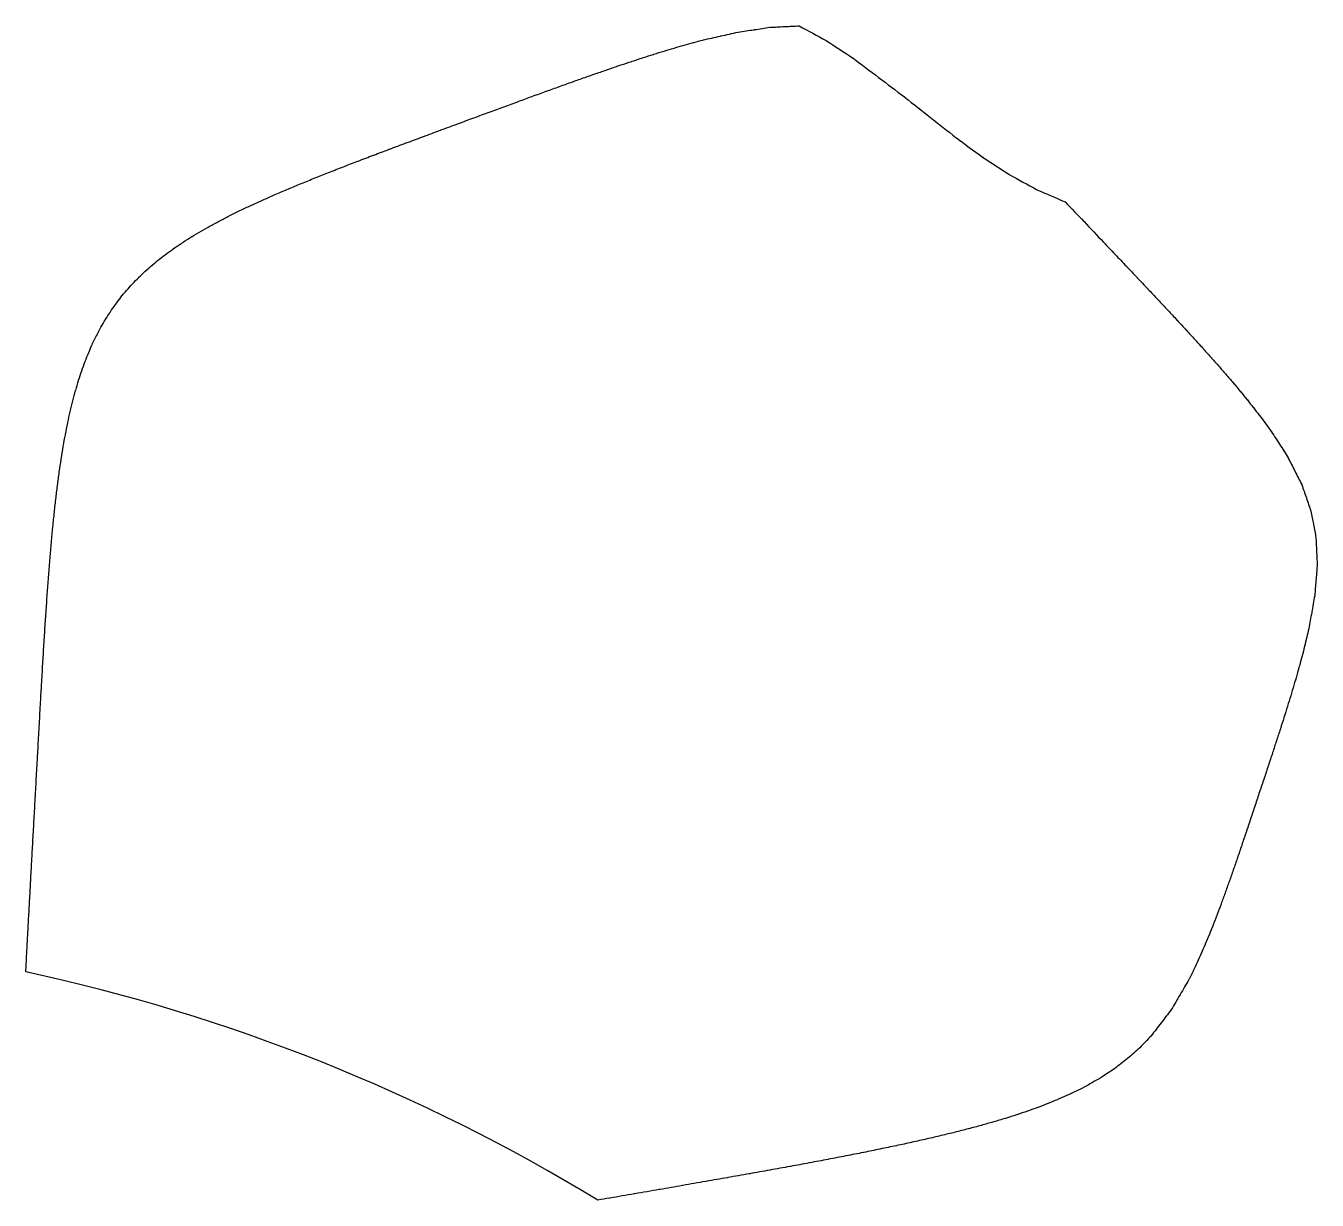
# Model space of a CAD drawing. Extents: x -32 to 115, y -51 to 70.
# Drawn here: x 41.68 to 61.65, y 47.47 to 65.63 of the extents above; entities that cross this region are included whole.
import ezdxf

# ---------------------------------------------------------------- set-up
doc = ezdxf.new("R2010")
doc.units = 0
doc.layers.add('VISIBLE', color=7, linetype='CONTINUOUS')

msp = doc.modelspace()

# ---------------------------------------------------------------- linework, layer by layer
at = {"layer": 'VISIBLE'}
msp.add_arc((35.685, 23.135), 28.5, 58.6298, 77.866, dxfattribs=at)
for points, knots in [([(41.676, 50.999), (41.678, 51.041), (41.681, 51.083), (41.683, 51.125), (41.683, 51.126), (41.683, 51.128), (41.683, 51.13), (41.687, 51.208), (41.691, 51.287), (41.696, 51.366), (41.696, 51.368), (41.696, 51.37), (41.696, 51.371), (41.7, 51.456), (41.705, 51.541), (41.709, 51.626), (41.71, 51.628), (41.71, 51.63), (41.71, 51.631), (41.714, 51.716), (41.719, 51.801), (41.723, 51.886), (41.724, 51.888), (41.724, 51.89), (41.724, 51.892), (41.729, 51.983), (41.734, 52.074), (41.739, 52.165), (41.739, 52.167), (41.739, 52.169), (41.739, 52.171), (41.744, 52.262), (41.749, 52.353), (41.754, 52.444), (41.754, 52.446), (41.754, 52.448), (41.754, 52.45), (41.759, 52.548), (41.765, 52.646), (41.77, 52.743), (41.77, 52.745), (41.77, 52.747), (41.77, 52.749), (41.776, 52.847), (41.781, 52.945), (41.787, 53.042), (41.787, 53.044), (41.787, 53.046), (41.787, 53.048), (41.793, 53.153), (41.798, 53.257), (41.804, 53.362), (41.804, 53.364), (41.804, 53.366), (41.805, 53.368), (41.81, 53.472), (41.816, 53.577), (41.822, 53.681), (41.822, 53.683), (41.822, 53.685), (41.822, 53.687), (41.828, 53.799), (41.834, 53.91), (41.841, 54.022), (41.841, 54.024), (41.841, 54.026), (41.841, 54.029), (41.847, 54.14), (41.853, 54.251), (41.859, 54.362), (41.86, 54.365), (41.86, 54.367), (41.86, 54.369), (41.866, 54.479), (41.872, 54.589), (41.878, 54.699), (41.878, 54.701), (41.878, 54.704), (41.878, 54.706), (41.885, 54.818), (41.891, 54.93), (41.897, 55.043), (41.897, 55.045), (41.897, 55.047), (41.898, 55.049), (41.903, 55.152), (41.909, 55.256), (41.915, 55.359), (41.915, 55.361), (41.915, 55.363), (41.916, 55.365), (41.922, 55.47), (41.928, 55.576), (41.934, 55.681), (41.934, 55.683), (41.934, 55.685), (41.934, 55.687), (41.94, 55.784), (41.946, 55.88), (41.952, 55.977), (41.952, 55.979), (41.952, 55.981), (41.952, 55.983), (41.958, 56.082), (41.964, 56.18), (41.97, 56.279), (41.97, 56.281), (41.97, 56.283), (41.97, 56.284), (41.977, 56.375), (41.983, 56.466), (41.989, 56.556), (41.989, 56.558), (41.989, 56.56), (41.989, 56.562), (41.995, 56.654), (42.002, 56.746), (42.008, 56.838), (42.008, 56.84), (42.008, 56.842), (42.008, 56.844), (42.015, 56.928), (42.021, 57.013), (42.027, 57.098), (42.028, 57.1), (42.028, 57.101), (42.028, 57.103), (42.034, 57.189), (42.041, 57.275), (42.048, 57.361), (42.048, 57.363), (42.048, 57.364), (42.048, 57.366), (42.055, 57.445), (42.062, 57.524), (42.069, 57.604), (42.069, 57.605), (42.069, 57.607), (42.069, 57.608), (42.077, 57.689), (42.084, 57.769), (42.091, 57.849), (42.091, 57.851), (42.091, 57.852), (42.092, 57.854), (42.099, 57.927), (42.107, 58.001), (42.115, 58.075), (42.115, 58.077), (42.115, 58.078), (42.115, 58.08), (42.123, 58.154), (42.131, 58.229), (42.139, 58.304), (42.139, 58.305), (42.14, 58.307), (42.14, 58.308), (42.148, 58.377), (42.157, 58.446), (42.166, 58.515), (42.166, 58.516), (42.166, 58.517), (42.166, 58.519), (42.175, 58.588), (42.184, 58.658), (42.193, 58.727), (42.193, 58.729), (42.194, 58.73), (42.194, 58.731), (42.204, 58.795), (42.213, 58.859), (42.223, 58.923), (42.223, 58.925), (42.223, 58.926), (42.224, 58.927), (42.234, 58.992), (42.244, 59.057), (42.254, 59.121), (42.254, 59.122), (42.255, 59.124), (42.255, 59.125), (42.266, 59.184), (42.277, 59.244), (42.288, 59.304), (42.288, 59.305), (42.289, 59.306), (42.289, 59.307), (42.3, 59.367), (42.312, 59.427), (42.324, 59.487), (42.324, 59.488), (42.324, 59.489), (42.324, 59.491), (42.337, 59.546), (42.349, 59.601), (42.362, 59.657), (42.362, 59.658), (42.362, 59.659), (42.363, 59.66), (42.376, 59.716), (42.389, 59.772), (42.402, 59.827), (42.403, 59.828), (42.403, 59.829), (42.403, 59.83), (42.417, 59.882), (42.432, 59.933), (42.446, 59.985), (42.446, 59.986), (42.446, 59.987), (42.447, 59.988), (42.462, 60.04), (42.477, 60.091), (42.492, 60.143), (42.492, 60.144), (42.492, 60.145), (42.493, 60.146), (42.509, 60.194), (42.525, 60.242), (42.541, 60.29), (42.541, 60.291), (42.542, 60.292), (42.542, 60.293), (42.559, 60.341), (42.576, 60.389), (42.593, 60.437), (42.593, 60.438), (42.594, 60.438), (42.594, 60.439), (42.612, 60.484), (42.63, 60.529), (42.649, 60.574), (42.649, 60.574), (42.649, 60.575), (42.65, 60.576), (42.669, 60.621), (42.688, 60.665), (42.707, 60.71), (42.708, 60.711), (42.708, 60.712), (42.709, 60.712), (42.729, 60.754), (42.75, 60.796), (42.77, 60.838), (42.771, 60.839), (42.771, 60.84), (42.772, 60.84), (42.793, 60.882), (42.815, 60.923), (42.836, 60.965), (42.837, 60.966), (42.837, 60.966), (42.838, 60.967), (42.861, 61.006), (42.884, 61.045), (42.907, 61.085), (42.908, 61.085), (42.908, 61.086), (42.909, 61.087), (42.933, 61.126), (42.957, 61.164), (42.981, 61.203), (42.982, 61.204), (42.982, 61.204), (42.983, 61.205), (43.009, 61.242), (43.035, 61.279), (43.061, 61.315), (43.062, 61.316), (43.062, 61.317), (43.063, 61.318), (43.09, 61.354), (43.116, 61.39), (43.143, 61.426), (43.144, 61.427), (43.144, 61.427), (43.145, 61.428), (43.174, 61.463), (43.203, 61.497), (43.232, 61.532), (43.233, 61.532), (43.233, 61.533), (43.234, 61.534), (43.264, 61.568), (43.294, 61.601), (43.324, 61.635), (43.324, 61.636), (43.325, 61.637), (43.325, 61.637), (43.358, 61.67), (43.39, 61.702), (43.422, 61.735), (43.423, 61.735), (43.423, 61.736), (43.424, 61.737), (43.457, 61.768), (43.49, 61.8), (43.522, 61.832), (43.523, 61.833), (43.524, 61.833), (43.524, 61.834), (43.56, 61.865), (43.596, 61.895), (43.631, 61.926), (43.632, 61.927), (43.633, 61.928), (43.633, 61.928), (43.669, 61.958), (43.705, 61.988), (43.741, 62.018), (43.742, 62.019), (43.743, 62.019), (43.744, 62.02), (43.783, 62.049), (43.822, 62.079), (43.861, 62.108), (43.862, 62.109), (43.862, 62.109), (43.863, 62.11), (43.903, 62.139), (43.942, 62.167), (43.981, 62.196), (43.982, 62.196), (43.983, 62.197), (43.984, 62.198), (44.026, 62.226), (44.069, 62.254), (44.112, 62.283), (44.113, 62.283), (44.114, 62.284), (44.115, 62.284), (44.158, 62.312), (44.2, 62.339), (44.243, 62.367), (44.244, 62.367), (44.245, 62.368), (44.246, 62.368), (44.293, 62.396), (44.34, 62.423), (44.386, 62.451), (44.387, 62.452), (44.388, 62.452), (44.389, 62.453), (44.436, 62.479), (44.482, 62.506), (44.529, 62.533), (44.53, 62.533), (44.531, 62.534), (44.532, 62.535), (44.583, 62.562), (44.634, 62.589), (44.685, 62.616), (44.686, 62.616), (44.687, 62.617), (44.688, 62.617), (44.738, 62.644), (44.789, 62.67), (44.84, 62.696), (44.841, 62.697), (44.842, 62.697), (44.843, 62.698), (44.898, 62.725), (44.953, 62.752), (45.009, 62.778), (45.01, 62.779), (45.011, 62.779), (45.012, 62.78), (45.067, 62.806), (45.122, 62.832), (45.176, 62.859), (45.177, 62.859), (45.179, 62.86), (45.18, 62.86), (45.24, 62.887), (45.299, 62.914), (45.359, 62.941), (45.36, 62.941), (45.362, 62.942), (45.363, 62.943), (45.422, 62.969), (45.481, 62.995), (45.54, 63.022), (45.542, 63.022), (45.543, 63.023), (45.544, 63.023), (45.609, 63.05), (45.673, 63.078), (45.738, 63.105), (45.739, 63.106), (45.74, 63.106), (45.742, 63.107), (45.805, 63.134), (45.869, 63.16), (45.933, 63.187), (45.934, 63.188), (45.935, 63.188), (45.937, 63.189), (46.006, 63.217), (46.076, 63.245), (46.145, 63.273), (46.147, 63.273), (46.148, 63.274), (46.15, 63.274), (46.218, 63.302), (46.287, 63.329), (46.355, 63.357), (46.356, 63.357), (46.358, 63.358), (46.359, 63.358), (46.434, 63.387), (46.509, 63.416), (46.583, 63.445), (46.585, 63.446), (46.586, 63.447), (46.588, 63.447), (46.661, 63.476), (46.735, 63.504), (46.808, 63.533), (46.81, 63.533), (46.811, 63.534), (46.813, 63.534), (46.893, 63.565), (46.973, 63.595), (47.053, 63.625), (47.054, 63.626), (47.056, 63.626), (47.058, 63.627), (47.136, 63.657), (47.215, 63.686), (47.293, 63.716), (47.295, 63.717), (47.296, 63.717), (47.298, 63.718), (47.384, 63.75), (47.469, 63.782), (47.555, 63.814), (47.557, 63.814), (47.558, 63.815), (47.56, 63.816), (47.644, 63.847), (47.728, 63.878), (47.812, 63.909), (47.813, 63.91), (47.815, 63.911), (47.817, 63.911), (47.908, 63.945), (47.999, 63.979), (48.091, 64.013), (48.093, 64.013), (48.095, 64.014), (48.096, 64.015), (48.186, 64.048), (48.275, 64.081), (48.365, 64.114), (48.366, 64.115), (48.368, 64.115), (48.369, 64.116), (48.447, 64.145), (48.525, 64.173), (48.603, 64.202), (48.605, 64.203), (48.607, 64.203), (48.608, 64.204), (48.686, 64.233), (48.764, 64.262), (48.842, 64.291), (48.844, 64.291), (48.845, 64.292), (48.847, 64.292), (48.921, 64.319), (48.995, 64.347), (49.069, 64.374), (49.07, 64.374), (49.072, 64.375), (49.073, 64.375), (49.147, 64.403), (49.221, 64.43), (49.295, 64.457), (49.296, 64.458), (49.298, 64.458), (49.299, 64.459), (49.369, 64.484), (49.439, 64.51), (49.509, 64.535), (49.511, 64.536), (49.512, 64.536), (49.513, 64.537), (49.583, 64.562), (49.653, 64.588), (49.723, 64.613), (49.725, 64.614), (49.726, 64.614), (49.728, 64.615), (49.794, 64.639), (49.86, 64.663), (49.926, 64.686), (49.928, 64.687), (49.929, 64.687), (49.93, 64.688), (49.997, 64.712), (50.063, 64.736), (50.129, 64.759), (50.13, 64.76), (50.132, 64.76), (50.133, 64.761), (50.196, 64.783), (50.258, 64.805), (50.321, 64.827), (50.322, 64.828), (50.324, 64.828), (50.325, 64.828), (50.388, 64.851), (50.45, 64.873), (50.513, 64.895), (50.514, 64.895), (50.515, 64.896), (50.517, 64.896), (50.576, 64.916), (50.635, 64.937), (50.695, 64.957), (50.696, 64.958), (50.697, 64.958), (50.698, 64.958), (50.758, 64.979), (50.817, 64.999), (50.876, 65.02), (50.878, 65.02), (50.879, 65.02), (50.88, 65.021), (50.936, 65.039), (50.992, 65.058), (51.048, 65.076), (51.05, 65.077), (51.051, 65.077), (51.052, 65.077), (51.108, 65.096), (51.164, 65.115), (51.22, 65.133), (51.222, 65.133), (51.223, 65.134), (51.224, 65.134), (51.277, 65.151), (51.33, 65.168), (51.383, 65.184), (51.384, 65.185), (51.385, 65.185), (51.387, 65.185), (51.44, 65.202), (51.493, 65.219), (51.546, 65.236), (51.547, 65.236), (51.548, 65.236), (51.549, 65.236), (51.6, 65.251), (51.65, 65.266), (51.7, 65.281), (51.702, 65.281), (51.703, 65.282), (51.704, 65.282), (51.754, 65.297), (51.804, 65.312), (51.855, 65.326), (51.856, 65.327), (51.857, 65.327), (51.858, 65.327), (51.906, 65.34), (51.953, 65.353), (52.001, 65.366), (52.002, 65.366), (52.003, 65.367), (52.004, 65.367), (52.052, 65.38), (52.1, 65.393), (52.148, 65.406), (52.149, 65.406), (52.15, 65.406), (52.151, 65.407), (52.239, 65.427), (52.328, 65.447), (52.417, 65.467), (52.419, 65.467), (52.421, 65.468), (52.423, 65.468), (52.512, 65.488), (52.6, 65.508), (52.689, 65.528), (52.69, 65.529), (52.692, 65.529), (52.694, 65.529), (52.774, 65.541), (52.855, 65.553), (52.935, 65.565), (52.937, 65.566), (52.938, 65.566), (52.94, 65.566), (53.02, 65.578), (53.101, 65.59), (53.181, 65.602), (53.183, 65.602), (53.185, 65.603), (53.186, 65.603), (53.26, 65.606), (53.334, 65.61), (53.408, 65.614), (53.41, 65.614), (53.411, 65.614), (53.413, 65.614), (53.487, 65.618), (53.562, 65.621), (53.636, 65.625)], [0.03729099, 0.03729099, 0.03729099, 0.03729099, 0.03741724, 0.03741724, 0.03741724, 0.03742208, 0.03742208, 0.03742208, 0.03765926, 0.03765926, 0.03765926, 0.0376641, 0.0376641, 0.0376641, 0.03791954, 0.03791954, 0.03791954, 0.03792475, 0.03792475, 0.03792475, 0.03817996, 0.03817996, 0.03817996, 0.03818517, 0.03818517, 0.03818517, 0.03845936, 0.03845936, 0.03845936, 0.03846496, 0.03846496, 0.03846496, 0.03873891, 0.03873891, 0.03873891, 0.0387445, 0.0387445, 0.0387445, 0.03903817, 0.03903817, 0.03903817, 0.03904416, 0.03904416, 0.03904416, 0.03933757, 0.03933757, 0.03933757, 0.03934356, 0.03934356, 0.03934356, 0.03965741, 0.03965741, 0.03965741, 0.03966381, 0.03966381, 0.03966381, 0.03997739, 0.03997739, 0.03997739, 0.03998379, 0.03998379, 0.03998379, 0.04031853, 0.04031853, 0.04031853, 0.04032536, 0.04032536, 0.04032536, 0.04065985, 0.04065985, 0.04065985, 0.04066659, 0.04066659, 0.04066659, 0.04099703, 0.04099703, 0.04099703, 0.04100378, 0.04100378, 0.04100378, 0.0413411, 0.0413411, 0.0413411, 0.04134743, 0.04134743, 0.04134743, 0.0416577, 0.0416577, 0.0416577, 0.04166403, 0.04166403, 0.04166403, 0.04198034, 0.04198034, 0.04198034, 0.04198627, 0.04198627, 0.04198627, 0.04227724, 0.04227724, 0.04227724, 0.04228318, 0.04228318, 0.04228318, 0.04257941, 0.04257941, 0.04257941, 0.04258497, 0.04258497, 0.04258497, 0.04285752, 0.04285752, 0.04285752, 0.04286308, 0.04286308, 0.04286308, 0.04314017, 0.04314017, 0.04314017, 0.04314537, 0.04314537, 0.04314537, 0.04340041, 0.04340041, 0.04340041, 0.04340561, 0.04340561, 0.04340561, 0.04366451, 0.04366451, 0.04366451, 0.04366937, 0.04366937, 0.04366937, 0.0439078, 0.0439078, 0.0439078, 0.04391267, 0.04391267, 0.04391267, 0.04415435, 0.04415435, 0.04415435, 0.0441589, 0.0441589, 0.0441589, 0.04438166, 0.04438166, 0.04438166, 0.04438621, 0.04438621, 0.04438621, 0.04461168, 0.04461168, 0.04461168, 0.04461592, 0.04461592, 0.04461592, 0.04482399, 0.04482399, 0.04482399, 0.04482824, 0.04482824, 0.04482824, 0.04503854, 0.04503854, 0.04503854, 0.04504251, 0.04504251, 0.04504251, 0.04523691, 0.04523691, 0.04523691, 0.04524088, 0.04524088, 0.04524088, 0.0454371, 0.0454371, 0.0454371, 0.04544081, 0.04544081, 0.04544081, 0.04562263, 0.04562263, 0.04562263, 0.04562634, 0.04562634, 0.04562634, 0.04580967, 0.04580967, 0.04580967, 0.04581314, 0.04581314, 0.04581314, 0.04598355, 0.04598355, 0.04598355, 0.04598702, 0.04598702, 0.04598702, 0.0461587, 0.0461587, 0.0461587, 0.04616197, 0.04616197, 0.04616197, 0.04632222, 0.04632222, 0.04632222, 0.04632549, 0.04632549, 0.04632549, 0.04648689, 0.04648689, 0.04648689, 0.04648999, 0.04648999, 0.04648999, 0.04664174, 0.04664174, 0.04664174, 0.04664483, 0.04664483, 0.04664483, 0.04679743, 0.04679743, 0.04679743, 0.04680039, 0.04680039, 0.04680039, 0.04694536, 0.04694536, 0.04694536, 0.04694832, 0.04694832, 0.04694832, 0.04709375, 0.04709375, 0.04709375, 0.04709661, 0.04709661, 0.04709661, 0.04723649, 0.04723649, 0.04723649, 0.04723935, 0.04723935, 0.04723935, 0.04737938, 0.04737938, 0.04737938, 0.04738217, 0.04738217, 0.04738217, 0.04751881, 0.04751881, 0.04751881, 0.0475216, 0.0475216, 0.0475216, 0.04765813, 0.04765813, 0.04765813, 0.04766089, 0.04766089, 0.04766089, 0.04779619, 0.04779619, 0.04779619, 0.04779894, 0.04779894, 0.04779894, 0.04793396, 0.04793396, 0.04793396, 0.04793671, 0.04793671, 0.04793671, 0.04807211, 0.04807211, 0.04807211, 0.04807487, 0.04807487, 0.04807487, 0.04821006, 0.04821006, 0.04821006, 0.04821282, 0.04821282, 0.04821282, 0.04835016, 0.04835016, 0.04835016, 0.04835295, 0.04835295, 0.04835295, 0.04848989, 0.04848989, 0.04848989, 0.04849269, 0.04849269, 0.04849269, 0.04863388, 0.04863388, 0.04863388, 0.04863675, 0.04863675, 0.04863675, 0.04877728, 0.04877728, 0.04877728, 0.04878015, 0.04878015, 0.04878015, 0.04892699, 0.04892699, 0.04892699, 0.04892997, 0.04892997, 0.04892997, 0.04907579, 0.04907579, 0.04907579, 0.04907877, 0.04907877, 0.04907877, 0.04923292, 0.04923292, 0.04923292, 0.04923603, 0.04923603, 0.04923603, 0.04938869, 0.04938869, 0.04938869, 0.04939181, 0.04939181, 0.04939181, 0.04955474, 0.04955474, 0.04955474, 0.04955803, 0.04955803, 0.04955803, 0.04971922, 0.04971922, 0.04971922, 0.04972251, 0.04972251, 0.04972251, 0.04989558, 0.04989558, 0.04989558, 0.04989907, 0.04989907, 0.04989907, 0.05007017, 0.05007017, 0.05007017, 0.05007366, 0.05007366, 0.05007366, 0.0502581, 0.0502581, 0.0502581, 0.05026182, 0.05026182, 0.05026182, 0.05044396, 0.05044396, 0.05044396, 0.05044768, 0.05044768, 0.05044768, 0.05064461, 0.05064461, 0.05064461, 0.05064858, 0.05064858, 0.05064858, 0.05084282, 0.05084282, 0.05084282, 0.05084678, 0.05084678, 0.05084678, 0.05105726, 0.05105726, 0.05105726, 0.05106149, 0.05106149, 0.05106149, 0.05126879, 0.05126879, 0.05126879, 0.05127302, 0.05127302, 0.05127302, 0.05149803, 0.05149803, 0.05149803, 0.05150255, 0.05150255, 0.05150255, 0.05172383, 0.05172383, 0.05172383, 0.05172834, 0.05172834, 0.05172834, 0.05196884, 0.05196884, 0.05196884, 0.05197366, 0.05197366, 0.05197366, 0.05220979, 0.05220979, 0.05220979, 0.05221461, 0.05221461, 0.05221461, 0.0524715, 0.0524715, 0.0524715, 0.05247664, 0.05247664, 0.05247664, 0.05272849, 0.05272849, 0.05272849, 0.05273363, 0.05273363, 0.05273363, 0.05300781, 0.05300781, 0.05300781, 0.05301328, 0.05301328, 0.05301328, 0.05328168, 0.05328168, 0.05328168, 0.05328716, 0.05328716, 0.05328716, 0.05357951, 0.05357951, 0.05357951, 0.05358534, 0.05358534, 0.05358534, 0.05387148, 0.05387148, 0.05387148, 0.05387657, 0.05387657, 0.05387657, 0.05412599, 0.05412599, 0.05412599, 0.05413109, 0.05413109, 0.05413109, 0.05438075, 0.05438075, 0.05438075, 0.05438557, 0.05438557, 0.05438557, 0.05462174, 0.05462174, 0.05462174, 0.05462656, 0.05462656, 0.05462656, 0.05486296, 0.05486296, 0.05486296, 0.05486752, 0.05486752, 0.05486752, 0.05509094, 0.05509094, 0.05509094, 0.0550955, 0.0550955, 0.0550955, 0.05531912, 0.05531912, 0.05531912, 0.05532343, 0.05532343, 0.05532343, 0.05553459, 0.05553459, 0.05553459, 0.0555389, 0.0555389, 0.0555389, 0.05575025, 0.05575025, 0.05575025, 0.05575432, 0.05575432, 0.05575432, 0.05595373, 0.05595373, 0.05595373, 0.05595779, 0.05595779, 0.05595779, 0.05615738, 0.05615738, 0.05615738, 0.05616122, 0.05616122, 0.05616122, 0.05634938, 0.05634938, 0.05634938, 0.05635322, 0.05635322, 0.05635322, 0.05654155, 0.05654155, 0.05654155, 0.05654517, 0.05654517, 0.05654517, 0.05672261, 0.05672261, 0.05672261, 0.05672624, 0.05672624, 0.05672624, 0.05690383, 0.05690383, 0.05690383, 0.05690724, 0.05690724, 0.05690724, 0.0570745, 0.0570745, 0.0570745, 0.05707791, 0.05707791, 0.05707791, 0.05724531, 0.05724531, 0.05724531, 0.05724852, 0.05724852, 0.05724852, 0.05740615, 0.05740615, 0.05740615, 0.05740936, 0.05740936, 0.05740936, 0.05756711, 0.05756711, 0.05756711, 0.05757015, 0.05757015, 0.05757015, 0.05771871, 0.05771871, 0.05771871, 0.05772174, 0.05772174, 0.05772174, 0.05787034, 0.05787034, 0.05787034, 0.05787337, 0.05787337, 0.05787337, 0.05814703, 0.05814703, 0.05814703, 0.05815259, 0.05815259, 0.05815259, 0.05842532, 0.05842532, 0.05842532, 0.0584303, 0.0584303, 0.0584303, 0.05867427, 0.05867427, 0.05867427, 0.05867925, 0.05867925, 0.05867925, 0.05892347, 0.05892347, 0.05892347, 0.05892801, 0.05892801, 0.05892801, 0.05915044, 0.05915044, 0.05915044, 0.05915496, 0.05915496, 0.05915496, 0.05937894, 0.05937894, 0.05937894, 0.05937894]), ([(53.636, 65.625), (53.775, 65.549), (53.914, 65.473), (54.053, 65.397), (54.055, 65.396), (54.056, 65.396), (54.057, 65.395), (54.192, 65.307), (54.327, 65.219), (54.461, 65.132), (54.463, 65.131), (54.464, 65.13), (54.465, 65.129), (54.731, 64.928), (54.997, 64.727), (55.262, 64.526), (55.265, 64.524), (55.268, 64.522), (55.27, 64.52), (55.534, 64.312), (55.798, 64.104), (56.062, 63.896), (56.063, 63.895), (56.064, 63.893), (56.066, 63.893), (56.2, 63.795), (56.333, 63.697), (56.467, 63.599), (56.468, 63.598), (56.47, 63.597), (56.471, 63.596), (56.608, 63.507), (56.744, 63.418), (56.881, 63.329), (56.882, 63.328), (56.884, 63.327), (56.885, 63.326), (57.026, 63.249), (57.166, 63.172), (57.307, 63.094), (57.308, 63.093), (57.309, 63.093), (57.311, 63.092), (57.457, 63.029), (57.603, 62.966), (57.749, 62.903)], [0, 0, 0, 0, 0.000475238, 0.000475238, 0.000475238, 0.000480015, 0.000480015, 0.000480015, 0.000961877, 0.000961877, 0.000961877, 0.000966744, 0.000966744, 0.000966744, 0.001965902, 0.001965902, 0.001965902, 0.001975968, 0.001975968, 0.001975968, 0.002984365, 0.002984365, 0.002984365, 0.002989385, 0.002989385, 0.002989385, 0.003486387, 0.003486387, 0.003486387, 0.00349133, 0.00349133, 0.00349133, 0.003980761, 0.003980761, 0.003980761, 0.003985621, 0.003985621, 0.003985621, 0.00446686, 0.00446686, 0.00446686, 0.004471656, 0.004471656, 0.004471656, 0.004948914, 0.004948914, 0.004948914, 0.004948914]), ([(57.749, 62.903), (57.845, 62.802), (57.941, 62.702), (58.037, 62.601), (58.038, 62.6), (58.039, 62.599), (58.04, 62.598), (58.141, 62.492), (58.241, 62.386), (58.342, 62.28), (58.343, 62.279), (58.344, 62.278), (58.345, 62.277), (58.403, 62.216), (58.46, 62.156), (58.518, 62.095), (58.519, 62.094), (58.52, 62.093), (58.521, 62.091), (58.579, 62.03), (58.637, 61.97), (58.695, 61.909), (58.696, 61.907), (58.697, 61.906), (58.698, 61.905), (58.752, 61.848), (58.806, 61.791), (58.86, 61.734), (58.861, 61.733), (58.862, 61.732), (58.863, 61.731), (58.917, 61.674), (58.971, 61.616), (59.025, 61.559), (59.026, 61.558), (59.028, 61.557), (59.029, 61.556), (59.079, 61.502), (59.129, 61.449), (59.179, 61.395), (59.18, 61.394), (59.181, 61.393), (59.182, 61.392), (59.233, 61.338), (59.284, 61.284), (59.334, 61.23), (59.335, 61.229), (59.336, 61.228), (59.337, 61.227), (59.384, 61.177), (59.431, 61.127), (59.477, 61.076), (59.478, 61.075), (59.479, 61.074), (59.48, 61.073), (59.527, 61.022), (59.574, 60.972), (59.621, 60.921), (59.622, 60.92), (59.623, 60.919), (59.624, 60.918), (59.667, 60.871), (59.711, 60.823), (59.754, 60.775), (59.755, 60.774), (59.756, 60.773), (59.757, 60.773), (59.8, 60.725), (59.844, 60.677), (59.888, 60.629), (59.888, 60.628), (59.889, 60.627), (59.89, 60.626), (59.93, 60.581), (59.97, 60.536), (60.01, 60.491), (60.011, 60.491), (60.012, 60.49), (60.013, 60.489), (60.053, 60.444), (60.093, 60.398), (60.133, 60.353), (60.134, 60.352), (60.135, 60.351), (60.135, 60.351), (60.172, 60.308), (60.209, 60.265), (60.246, 60.223), (60.246, 60.222), (60.247, 60.221), (60.248, 60.22), (60.285, 60.177), (60.322, 60.135), (60.358, 60.092), (60.359, 60.091), (60.36, 60.09), (60.361, 60.089), (60.394, 60.049), (60.428, 60.008), (60.461, 59.968), (60.462, 59.967), (60.463, 59.966), (60.463, 59.965), (60.497, 59.925), (60.53, 59.884), (60.564, 59.843), (60.565, 59.842), (60.565, 59.842), (60.566, 59.841), (60.596, 59.802), (60.627, 59.763), (60.657, 59.725), (60.658, 59.724), (60.658, 59.723), (60.659, 59.722), (60.689, 59.683), (60.72, 59.645), (60.75, 59.606), (60.751, 59.605), (60.751, 59.604), (60.752, 59.603), (60.779, 59.566), (60.807, 59.529), (60.834, 59.492), (60.835, 59.491), (60.835, 59.49), (60.836, 59.49), (60.863, 59.452), (60.89, 59.415), (60.918, 59.378), (60.918, 59.377), (60.919, 59.376), (60.919, 59.376), (60.943, 59.34), (60.968, 59.304), (60.992, 59.268), (60.993, 59.267), (60.993, 59.266), (60.993, 59.266), (61.04, 59.194), (61.086, 59.123), (61.132, 59.052), (61.132, 59.051), (61.133, 59.05), (61.133, 59.05), (61.155, 59.015), (61.176, 58.98), (61.197, 58.945), (61.198, 58.944), (61.198, 58.943), (61.198, 58.943), (61.233, 58.875), (61.267, 58.807), (61.302, 58.739), (61.302, 58.738), (61.303, 58.737), (61.304, 58.735), (61.338, 58.668), (61.372, 58.6), (61.406, 58.532), (61.407, 58.531), (61.407, 58.529), (61.408, 58.528), (61.431, 58.462), (61.454, 58.395), (61.478, 58.329), (61.478, 58.328), (61.479, 58.326), (61.479, 58.325), (61.502, 58.258), (61.525, 58.192), (61.548, 58.125), (61.549, 58.124), (61.549, 58.122), (61.549, 58.121), (61.562, 58.054), (61.575, 57.986), (61.588, 57.919), (61.589, 57.917), (61.589, 57.916), (61.589, 57.914), (61.602, 57.847), (61.614, 57.779), (61.627, 57.712), (61.627, 57.71), (61.627, 57.709), (61.627, 57.708), (61.631, 57.637), (61.634, 57.566), (61.637, 57.496), (61.637, 57.494), (61.637, 57.493), (61.637, 57.491), (61.64, 57.421), (61.643, 57.35), (61.646, 57.28), (61.646, 57.278), (61.646, 57.277), (61.645, 57.275), (61.639, 57.199), (61.633, 57.124), (61.627, 57.048), (61.627, 57.046), (61.627, 57.045), (61.627, 57.043), (61.62, 56.967), (61.614, 56.892), (61.607, 56.816), (61.607, 56.815), (61.607, 56.813), (61.607, 56.811), (61.592, 56.728), (61.577, 56.645), (61.562, 56.562), (61.562, 56.56), (61.562, 56.558), (61.561, 56.557), (61.546, 56.473), (61.531, 56.39), (61.516, 56.307), (61.516, 56.306), (61.516, 56.305), (61.515, 56.304), (61.505, 56.259), (61.494, 56.214), (61.484, 56.169), (61.484, 56.168), (61.483, 56.167), (61.483, 56.166), (61.473, 56.122), (61.462, 56.077), (61.451, 56.032), (61.451, 56.031), (61.451, 56.03), (61.451, 56.029), (61.438, 55.982), (61.426, 55.934), (61.413, 55.886), (61.413, 55.886), (61.413, 55.885), (61.412, 55.884), (61.4, 55.836), (61.387, 55.789), (61.375, 55.741), (61.374, 55.74), (61.374, 55.74), (61.374, 55.739), (61.359, 55.688), (61.345, 55.638), (61.331, 55.587), (61.33, 55.586), (61.33, 55.585), (61.33, 55.584), (61.315, 55.534), (61.301, 55.484), (61.286, 55.433), (61.286, 55.432), (61.286, 55.431), (61.285, 55.43), (61.269, 55.377), (61.253, 55.323), (61.237, 55.269), (61.236, 55.268), (61.236, 55.267), (61.236, 55.266), (61.219, 55.213), (61.203, 55.16), (61.187, 55.106), (61.187, 55.105), (61.186, 55.104), (61.186, 55.103), (61.168, 55.046), (61.15, 54.989), (61.132, 54.932), (61.131, 54.931), (61.131, 54.93), (61.131, 54.928), (61.113, 54.872), (61.095, 54.815), (61.077, 54.758), (61.076, 54.757), (61.076, 54.756), (61.076, 54.755), (61.056, 54.694), (61.036, 54.634), (61.016, 54.573), (61.016, 54.572), (61.016, 54.57), (61.015, 54.569), (60.996, 54.509), (60.976, 54.449), (60.956, 54.388), (60.956, 54.387), (60.955, 54.386), (60.955, 54.385), (60.934, 54.32), (60.912, 54.255), (60.891, 54.191), (60.89, 54.189), (60.89, 54.188), (60.89, 54.187), (60.868, 54.123), (60.847, 54.058), (60.826, 53.994), (60.825, 53.993), (60.825, 53.992), (60.825, 53.99), (60.802, 53.922), (60.779, 53.853), (60.756, 53.784), (60.755, 53.783), (60.755, 53.781), (60.754, 53.78), (60.732, 53.712), (60.709, 53.643), (60.686, 53.575), (60.686, 53.574), (60.685, 53.572), (60.685, 53.571), (60.662, 53.502), (60.639, 53.434), (60.616, 53.366), (60.616, 53.364), (60.615, 53.363), (60.615, 53.361), (60.592, 53.293), (60.569, 53.224), (60.546, 53.156), (60.545, 53.154), (60.545, 53.153), (60.544, 53.152), (60.523, 53.088), (60.501, 53.023), (60.479, 52.959), (60.479, 52.958), (60.479, 52.957), (60.478, 52.955), (60.456, 52.891), (60.435, 52.827), (60.413, 52.762), (60.412, 52.761), (60.412, 52.76), (60.412, 52.759), (60.391, 52.698), (60.37, 52.638), (60.349, 52.578), (60.349, 52.577), (60.348, 52.576), (60.348, 52.575), (60.327, 52.514), (60.306, 52.454), (60.285, 52.394), (60.285, 52.392), (60.284, 52.391), (60.284, 52.39), (60.264, 52.334), (60.243, 52.278), (60.223, 52.221), (60.223, 52.22), (60.222, 52.219), (60.222, 52.218), (60.202, 52.162), (60.181, 52.105), (60.161, 52.049), (60.161, 52.048), (60.16, 52.047), (60.16, 52.045), (60.14, 51.993), (60.12, 51.94), (60.1, 51.888), (60.1, 51.887), (60.099, 51.886), (60.099, 51.884), (60.079, 51.832), (60.059, 51.779), (60.039, 51.726), (60.038, 51.725), (60.038, 51.724), (60.037, 51.723), (60.017, 51.674), (59.998, 51.625), (59.978, 51.576), (59.977, 51.575), (59.977, 51.574), (59.976, 51.573), (59.956, 51.524), (59.936, 51.475), (59.916, 51.425), (59.916, 51.425), (59.915, 51.424), (59.915, 51.423), (59.895, 51.377), (59.874, 51.331), (59.854, 51.285), (59.854, 51.284), (59.853, 51.283), (59.853, 51.283), (59.833, 51.237), (59.812, 51.191), (59.792, 51.145), (59.791, 51.144), (59.791, 51.143), (59.791, 51.142), (59.77, 51.1), (59.749, 51.057), (59.728, 51.014), (59.728, 51.014), (59.727, 51.013), (59.727, 51.012), (59.706, 50.969), (59.685, 50.926), (59.664, 50.884), (59.663, 50.883), (59.663, 50.882), (59.662, 50.881), (59.617, 50.804), (59.572, 50.727), (59.527, 50.65), (59.527, 50.649), (59.526, 50.647), (59.525, 50.646), (59.48, 50.569), (59.435, 50.492), (59.39, 50.416), (59.389, 50.414), (59.388, 50.413), (59.387, 50.411), (59.336, 50.345), (59.285, 50.279), (59.235, 50.213), (59.233, 50.211), (59.232, 50.21), (59.231, 50.209), (59.18, 50.142), (59.129, 50.076), (59.078, 50.009), (59.077, 50.008), (59.077, 50.008), (59.076, 50.007), (59.048, 49.977), (59.019, 49.948), (58.991, 49.918), (58.99, 49.918), (58.99, 49.917), (58.989, 49.916), (58.961, 49.887), (58.932, 49.857), (58.904, 49.827), (58.903, 49.827), (58.902, 49.826), (58.902, 49.826), (58.871, 49.798), (58.84, 49.77), (58.809, 49.743), (58.809, 49.742), (58.808, 49.742), (58.808, 49.741), (58.777, 49.714), (58.746, 49.686), (58.715, 49.658), (58.714, 49.658), (58.714, 49.657), (58.713, 49.657), (58.679, 49.631), (58.646, 49.605), (58.612, 49.58), (58.612, 49.579), (58.611, 49.578), (58.61, 49.578), (58.577, 49.552), (58.543, 49.527), (58.51, 49.501), (58.509, 49.5), (58.508, 49.5), (58.507, 49.499), (58.471, 49.475), (58.434, 49.451), (58.398, 49.427), (58.397, 49.427), (58.396, 49.426), (58.396, 49.426), (58.359, 49.402), (58.323, 49.378), (58.286, 49.354), (58.285, 49.353), (58.284, 49.353), (58.284, 49.352), (58.244, 49.33), (58.204, 49.307), (58.164, 49.285), (58.163, 49.284), (58.163, 49.284), (58.162, 49.283), (58.122, 49.261), (58.082, 49.238), (58.042, 49.216), (58.041, 49.215), (58.04, 49.215), (58.04, 49.214), (57.996, 49.193), (57.953, 49.172), (57.909, 49.151), (57.908, 49.15), (57.908, 49.15), (57.907, 49.149), (57.863, 49.128), (57.82, 49.107), (57.776, 49.086), (57.775, 49.085), (57.774, 49.085), (57.774, 49.085), (57.726, 49.065), (57.679, 49.044), (57.631, 49.024), (57.631, 49.024), (57.63, 49.024), (57.629, 49.023), (57.581, 49.003), (57.534, 48.983), (57.486, 48.963), (57.485, 48.963), (57.484, 48.962), (57.483, 48.962), (57.432, 48.943), (57.38, 48.924), (57.329, 48.904), (57.328, 48.904), (57.327, 48.904), (57.326, 48.903), (57.274, 48.884), (57.222, 48.865), (57.171, 48.846), (57.17, 48.846), (57.169, 48.845), (57.168, 48.845), (57.111, 48.827), (57.055, 48.808), (56.999, 48.79), (56.998, 48.79), (56.997, 48.789), (56.996, 48.789), (56.94, 48.771), (56.884, 48.752), (56.828, 48.734), (56.826, 48.734), (56.825, 48.733), (56.824, 48.733), (56.763, 48.715), (56.702, 48.697), (56.641, 48.68), (56.64, 48.679), (56.639, 48.679), (56.638, 48.679), (56.577, 48.661), (56.516, 48.643), (56.455, 48.626), (56.454, 48.625), (56.452, 48.625), (56.451, 48.625), (56.385, 48.607), (56.319, 48.59), (56.253, 48.573), (56.252, 48.572), (56.25, 48.572), (56.249, 48.572), (56.183, 48.554), (56.117, 48.537), (56.051, 48.52), (56.05, 48.52), (56.048, 48.519), (56.047, 48.519), (55.976, 48.502), (55.904, 48.485), (55.833, 48.468), (55.831, 48.467), (55.83, 48.467), (55.828, 48.467), (55.757, 48.45), (55.686, 48.433), (55.614, 48.416), (55.613, 48.415), (55.611, 48.415), (55.61, 48.415), (55.533, 48.398), (55.456, 48.381), (55.378, 48.364), (55.377, 48.363), (55.375, 48.363), (55.374, 48.363), (55.297, 48.346), (55.22, 48.329), (55.143, 48.312), (55.141, 48.311), (55.14, 48.311), (55.138, 48.311), (55.055, 48.294), (54.972, 48.277), (54.888, 48.259), (54.887, 48.259), (54.885, 48.259), (54.883, 48.258), (54.8, 48.241), (54.717, 48.224), (54.634, 48.207), (54.633, 48.207), (54.631, 48.207), (54.629, 48.206), (54.54, 48.189), (54.45, 48.171), (54.361, 48.154), (54.359, 48.154), (54.357, 48.153), (54.355, 48.153), (54.266, 48.136), (54.177, 48.118), (54.087, 48.101), (54.086, 48.1), (54.084, 48.1), (54.082, 48.1), (53.986, 48.082), (53.89, 48.064), (53.794, 48.046), (53.792, 48.046), (53.79, 48.045), (53.788, 48.045), (53.692, 48.027), (53.596, 48.009), (53.5, 47.991), (53.498, 47.991), (53.496, 47.991), (53.494, 47.99), (53.391, 47.972), (53.288, 47.953), (53.185, 47.935), (53.183, 47.934), (53.181, 47.934), (53.179, 47.933), (53.076, 47.915), (52.973, 47.896), (52.871, 47.878), (52.869, 47.878), (52.866, 47.877), (52.864, 47.877), (52.754, 47.857), (52.644, 47.838), (52.534, 47.819), (52.531, 47.818), (52.529, 47.818), (52.527, 47.817), (52.417, 47.798), (52.307, 47.779), (52.197, 47.759), (52.195, 47.759), (52.193, 47.758), (52.19, 47.758), (52.073, 47.738), (51.955, 47.717), (51.837, 47.697), (51.835, 47.696), (51.832, 47.696), (51.83, 47.695), (51.713, 47.675), (51.595, 47.655), (51.478, 47.634), (51.475, 47.634), (51.473, 47.633), (51.471, 47.633), (51.345, 47.611), (51.22, 47.59), (51.094, 47.568), (51.091, 47.568), (51.089, 47.567), (51.086, 47.567), (50.961, 47.545), (50.836, 47.523), (50.711, 47.502), (50.708, 47.501), (50.706, 47.501), (50.703, 47.501), (50.643, 47.49), (50.582, 47.48), (50.522, 47.469)], [0, 0, 0, 0, 0.00041726, 0.00041726, 0.00041726, 0.00042146, 0.00042146, 0.00042146, 0.00086001, 0.00086001, 0.00086001, 0.00086444, 0.00086444, 0.00086444, 0.00111519, 0.00111519, 0.00111519, 0.0011203, 0.0011203, 0.0011203, 0.00137238, 0.00137238, 0.00137238, 0.00137717, 0.00137717, 0.00137717, 0.00161218, 0.00161218, 0.00161218, 0.00161698, 0.00161698, 0.00161698, 0.00185346, 0.00185346, 0.00185346, 0.00185796, 0.00185796, 0.00185796, 0.00207828, 0.00207828, 0.00207828, 0.00208278, 0.00208278, 0.00208278, 0.00230439, 0.00230439, 0.00230439, 0.0023086, 0.0023086, 0.0023086, 0.00251494, 0.00251494, 0.00251494, 0.00251915, 0.00251915, 0.00251915, 0.00272662, 0.00272662, 0.00272662, 0.00273056, 0.00273056, 0.00273056, 0.00292365, 0.00292365, 0.00292365, 0.00292759, 0.00292759, 0.00292759, 0.00312165, 0.00312165, 0.00312165, 0.00312533, 0.00312533, 0.00312533, 0.0033059, 0.0033059, 0.0033059, 0.00330958, 0.00330958, 0.00330958, 0.00349097, 0.00349097, 0.00349097, 0.00349442, 0.00349442, 0.00349442, 0.00366322, 0.00366322, 0.00366322, 0.00366666, 0.00366666, 0.00366666, 0.00383616, 0.00383616, 0.00383616, 0.00383938, 0.00383938, 0.00383938, 0.00399718, 0.00399718, 0.00399718, 0.0040004, 0.0040004, 0.0040004, 0.0041588, 0.0041588, 0.0041588, 0.00416181, 0.00416181, 0.00416181, 0.00430944, 0.00430944, 0.00430944, 0.00431245, 0.00431245, 0.00431245, 0.00446057, 0.00446057, 0.00446057, 0.00446339, 0.00446339, 0.00446339, 0.0046017, 0.0046017, 0.0046017, 0.00460452, 0.00460452, 0.00460452, 0.00474324, 0.00474324, 0.00474324, 0.0047459, 0.0047459, 0.0047459, 0.00487606, 0.00487606, 0.00487606, 0.00487871, 0.00487871, 0.00487871, 0.00513358, 0.00513358, 0.00513358, 0.00513609, 0.00513609, 0.00513609, 0.00525875, 0.00525875, 0.00525875, 0.00526125, 0.00526125, 0.00526125, 0.00548923, 0.00548923, 0.00548923, 0.00549386, 0.00549386, 0.00549386, 0.00572122, 0.00572122, 0.00572122, 0.00572553, 0.00572553, 0.00572553, 0.00593668, 0.00593668, 0.00593668, 0.00594099, 0.00594099, 0.00594099, 0.00615246, 0.00615246, 0.00615246, 0.00615667, 0.00615667, 0.00615667, 0.00636286, 0.00636286, 0.00636286, 0.00636706, 0.00636706, 0.00636706, 0.00657316, 0.00657316, 0.00657316, 0.00657737, 0.00657737, 0.00657737, 0.00678963, 0.00678963, 0.00678963, 0.00679396, 0.00679396, 0.00679396, 0.00700571, 0.00700571, 0.00700571, 0.00701003, 0.00701003, 0.00701003, 0.00723849, 0.00723849, 0.00723849, 0.00724314, 0.00724314, 0.00724314, 0.00747086, 0.00747086, 0.00747086, 0.00747551, 0.00747551, 0.00747551, 0.00772922, 0.00772922, 0.00772922, 0.00773438, 0.00773438, 0.00773438, 0.00798822, 0.00798822, 0.00798822, 0.00799104, 0.00799104, 0.00799104, 0.00812964, 0.00812964, 0.00812964, 0.00813246, 0.00813246, 0.00813246, 0.00827055, 0.00827055, 0.00827055, 0.00827337, 0.00827337, 0.00827337, 0.00842109, 0.00842109, 0.00842109, 0.00842409, 0.00842409, 0.00842409, 0.00857112, 0.00857112, 0.00857112, 0.00857412, 0.00857412, 0.00857412, 0.00873167, 0.00873167, 0.00873167, 0.00873487, 0.00873487, 0.00873487, 0.00889161, 0.00889161, 0.00889161, 0.00889481, 0.00889481, 0.00889481, 0.00906294, 0.00906294, 0.00906294, 0.00906636, 0.00906636, 0.00906636, 0.00923356, 0.00923356, 0.00923356, 0.00923697, 0.00923697, 0.00923697, 0.00941642, 0.00941642, 0.00941642, 0.00942006, 0.00942006, 0.00942006, 0.00959843, 0.00959843, 0.00959843, 0.00960207, 0.00960207, 0.00960207, 0.00979353, 0.00979353, 0.00979353, 0.00979741, 0.00979741, 0.00979741, 0.00998764, 0.00998764, 0.00998764, 0.00999152, 0.00999152, 0.00999152, 0.01019569, 0.01019569, 0.01019569, 0.01019983, 0.01019983, 0.01019983, 0.01040259, 0.01040259, 0.01040259, 0.01040673, 0.01040673, 0.01040673, 0.01062429, 0.01062429, 0.01062429, 0.0106287, 0.0106287, 0.0106287, 0.01084467, 0.01084467, 0.01084467, 0.01084908, 0.01084908, 0.01084908, 0.01106537, 0.01106537, 0.01106537, 0.01106979, 0.01106979, 0.01106979, 0.01128682, 0.01128682, 0.01128682, 0.01129097, 0.01129097, 0.01129097, 0.01149414, 0.01149414, 0.01149414, 0.01149828, 0.01149828, 0.01149828, 0.01170212, 0.01170212, 0.01170212, 0.01170601, 0.01170601, 0.01170601, 0.01189687, 0.01189687, 0.01189687, 0.01190076, 0.01190076, 0.01190076, 0.01209221, 0.01209221, 0.01209221, 0.01209587, 0.01209587, 0.01209587, 0.01227523, 0.01227523, 0.01227523, 0.01227889, 0.01227889, 0.01227889, 0.01245877, 0.01245877, 0.01245877, 0.01246222, 0.01246222, 0.01246222, 0.01263094, 0.01263094, 0.01263094, 0.01263438, 0.01263438, 0.01263438, 0.01280356, 0.01280356, 0.01280356, 0.0128068, 0.0128068, 0.0128068, 0.01296577, 0.01296577, 0.01296577, 0.01296902, 0.01296902, 0.01296902, 0.01312839, 0.01312839, 0.01312839, 0.01313146, 0.01313146, 0.01313146, 0.01328163, 0.01328163, 0.01328163, 0.0132847, 0.0132847, 0.0132847, 0.01343523, 0.01343523, 0.01343523, 0.01343813, 0.01343813, 0.01343813, 0.01358055, 0.01358055, 0.01358055, 0.01358346, 0.01358346, 0.01358346, 0.01372612, 0.01372612, 0.01372612, 0.01372904, 0.01372904, 0.01372904, 0.01399641, 0.01399641, 0.01399641, 0.01400184, 0.01400184, 0.01400184, 0.01426861, 0.01426861, 0.01426861, 0.01427372, 0.01427372, 0.01427372, 0.01452402, 0.01452402, 0.01452402, 0.01452913, 0.01452913, 0.01452913, 0.01478118, 0.01478118, 0.01478118, 0.0147837, 0.0147837, 0.0147837, 0.01490687, 0.01490687, 0.01490687, 0.01490939, 0.01490939, 0.01490939, 0.01503276, 0.01503276, 0.01503276, 0.01503527, 0.01503527, 0.01503527, 0.01515934, 0.01515934, 0.01515934, 0.01516187, 0.01516187, 0.01516187, 0.01528613, 0.01528613, 0.01528613, 0.01528867, 0.01528867, 0.01528867, 0.01541539, 0.01541539, 0.01541539, 0.01541797, 0.01541797, 0.01541797, 0.01554489, 0.01554489, 0.01554489, 0.01554748, 0.01554748, 0.01554748, 0.0156786, 0.0156786, 0.0156786, 0.01568127, 0.01568127, 0.01568127, 0.0158126, 0.0158126, 0.0158126, 0.01581528, 0.01581528, 0.01581528, 0.01595251, 0.01595251, 0.01595251, 0.01595531, 0.01595531, 0.01595531, 0.01609274, 0.01609274, 0.01609274, 0.01609555, 0.01609555, 0.01609555, 0.01624055, 0.01624055, 0.01624055, 0.0162435, 0.0162435, 0.0162435, 0.01638864, 0.01638864, 0.01638864, 0.0163916, 0.0163916, 0.0163916, 0.01654592, 0.01654592, 0.01654592, 0.01654907, 0.01654907, 0.01654907, 0.01670342, 0.01670342, 0.01670342, 0.01670657, 0.01670657, 0.01670657, 0.01687167, 0.01687167, 0.01687167, 0.01687503, 0.01687503, 0.01687503, 0.01704002, 0.01704002, 0.01704002, 0.01704339, 0.01704339, 0.01704339, 0.01722054, 0.01722054, 0.01722054, 0.01722415, 0.01722415, 0.01722415, 0.01740109, 0.01740109, 0.01740109, 0.0174047, 0.0174047, 0.0174047, 0.0175951, 0.0175951, 0.0175951, 0.01759898, 0.01759898, 0.01759898, 0.01778912, 0.01778912, 0.01778912, 0.017793, 0.017793, 0.017793, 0.01799783, 0.01799783, 0.01799783, 0.01800201, 0.01800201, 0.01800201, 0.01820652, 0.01820652, 0.01820652, 0.0182107, 0.0182107, 0.0182107, 0.0184311, 0.0184311, 0.0184311, 0.01843559, 0.01843559, 0.01843559, 0.01865561, 0.01865561, 0.01865561, 0.0186601, 0.0186601, 0.0186601, 0.01889716, 0.01889716, 0.01889716, 0.01890199, 0.01890199, 0.01890199, 0.01913858, 0.01913858, 0.01913858, 0.01914341, 0.01914341, 0.01914341, 0.01939819, 0.01939819, 0.01939819, 0.01940338, 0.01940338, 0.01940338, 0.0196576, 0.0196576, 0.0196576, 0.01966279, 0.01966279, 0.01966279, 0.01993632, 0.01993632, 0.01993632, 0.01994189, 0.01994189, 0.01994189, 0.02021476, 0.02021476, 0.02021476, 0.02022033, 0.02022033, 0.02022033, 0.02051362, 0.02051362, 0.02051362, 0.02051959, 0.02051959, 0.02051959, 0.02081212, 0.02081212, 0.02081212, 0.02081809, 0.02081809, 0.02081809, 0.02113214, 0.02113214, 0.02113214, 0.02113853, 0.02113853, 0.02113853, 0.02145171, 0.02145171, 0.02145171, 0.0214581, 0.0214581, 0.0214581, 0.02179391, 0.02179391, 0.02179391, 0.02180074, 0.02180074, 0.02180074, 0.02213556, 0.02213556, 0.02213556, 0.02214239, 0.02214239, 0.02214239, 0.02250093, 0.02250093, 0.02250093, 0.02250823, 0.02250823, 0.02250823, 0.02286566, 0.02286566, 0.02286566, 0.02287295, 0.02287295, 0.02287295, 0.02325522, 0.02325522, 0.02325522, 0.02326299, 0.02326299, 0.02326299, 0.02364424, 0.02364424, 0.02364424, 0.02365155, 0.02365155, 0.02365155, 0.02383606, 0.02383606, 0.02383606, 0.02383606])]:
    msp.add_open_spline(points, degree=3, knots=knots, dxfattribs=at)

doc.saveas('drawing.dxf')
